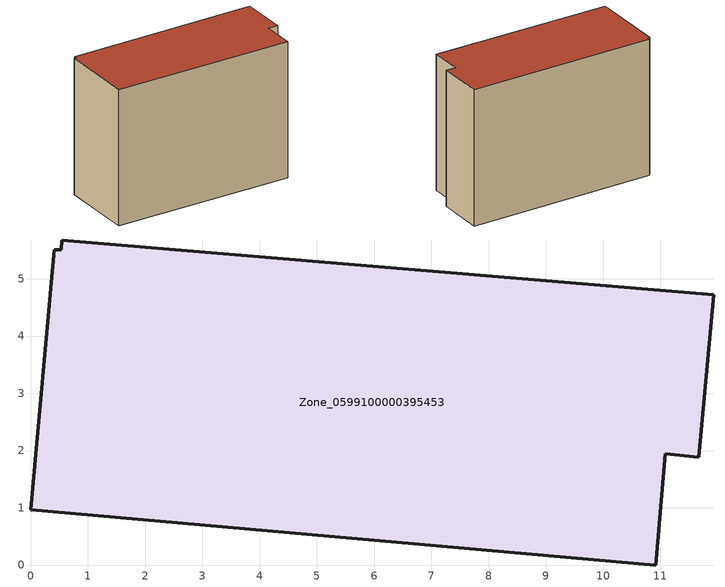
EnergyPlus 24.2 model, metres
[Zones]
Zone_0599100000395453
 floor ground (C_G): 11.09,1.94 10.92,0 0,0.97 0.41,5.51 0.54,5.5 0.55,5.68 11.94,4.72 11.68,1.89 z0
 wall outside (C_F): 0.41,5.51 0,0.97 10.92,0 11.09,1.94 11.68,1.89 11.94,4.72 0.55,5.68 0.54,5.5 0.41,5.51 z0:8.36
 roof outside (C_R): 0.55,5.68 0.54,5.5 0.41,5.51 0,0.97 10.92,0 11.09,1.94 11.68,1.89 11.94,4.72 z8.36
[BUILDING]
Pand.0599100000395453: North Axis=0; Terrain=City; Loads Convergence Tolerance Value=0.04; Temperature Convergence Tolerance Value=0.4; Solar Distribution=FullExterior; Maximum Number of Warmup Days=25; Minimum Number of Warmup Days=1
[Site:Location]
Rotterdam.The.Hague.AP_ZH_NLD Design_Conditions: Latitude=51.96; Longitude=4.45; Time Zone=1; Elevation=-4.5
[SITE:GROUNDTEMPERATURE:BUILDINGSURFACE]
18, 18, 18, 18, 18, 18, 18, 18, 18, 18, 18, 18
[MATERIAL] Thermal Absorptance=0.9; Solar Absorptance=0.7; Visible Absorptance=0.7
Name | Roughness | Thickness | Conductivity | Density | Specific Heat
G.TI.1992-2005 | MediumSmooth | 0.15 | 0.06 | 540 | 1210
F.TI.1992-2005 | Rough | 0.3 | 0.12 | 1920 | 840
R.TI.1992-2005 | MediumRough | 0.2 | 0.08 | 1500 | 1000
[CONSTRUCTION]
C_G: G.TI.1992-2005
C_F: F.TI.1992-2005
C_R: R.TI.1992-2005
[ZONE]
Zone_0599100000395453: Type=1; Multiplier=1; Ceiling Height=Autocalculate; Volume=Autocalculate; Floor Area=autocalculate; Part of Total Floor Area=Yes
[ZONEINFILTRATION:DESIGNFLOWRATE]
Infil_Zone_0599100000395453: Zone or ZoneList or Space or SpaceList=Zone_0599100000395453; Schedule=AlwaysOn; Design Flow Rate Calculation Method=Flow/Area; Flow Rate per Floor Area=0.0015; Constant Term Coefficient=1; Temperature Term Coefficient=0; Velocity Term Coefficient=0; Velocity Squared Term Coefficient=0
[HVACTEMPLATE:ZONE:IDEALLOADSAIRSYSTEM]
Zone_0599100000395453: Maximum Heating Supply Air Temperature=50; Minimum Cooling Supply Air Temperature=13; Maximum Heating Supply Air Humidity Ratio=0.0156; Minimum Cooling Supply Air Humidity Ratio=0.0077; Heating Limit=NoLimit; Cooling Limit=NoLimit; Dehumidification Control Type=ConstantSensibleHeatRatio; Cooling Sensible Heat Ratio=0.7; Dehumidification Setpoint=60; Humidification Control Type=None; Humidification Setpoint=30; Outdoor Air Method=None; Outdoor Air Flow Rate per Person=0.00944; Outdoor Air Flow Rate per Zone Floor Area=0; Outdoor Air Flow Rate per Zone=0; Demand Controlled Ventilation Type=None; Outdoor Air Economizer Type=NoEconomizer; Heat Recovery Type=None; Sensible Heat Recovery Effectiveness=0.7; Latent Heat Recovery Effectiveness=0.65
[ZONECONTROL:THERMOSTAT]
ThermostatControl_Zone_0599100000395453: Zone or ZoneList=Zone_0599100000395453; Control Type Schedule=DualSetpointControlType; Control 1=Thermostat_Zone_0599100000395453; Temperature Difference Between Cutout And Setpoint=0
[THERMOSTATSETPOINT:DUALSETPOINT]
Thermostat_Zone_0599100000395453: Heating Setpoint Temperature Schedule=HeatingSetpoint_Zone_0599100000395453; Cooling Setpoint Temperature Schedule=CoolingSetpoint_Zone_0599100000395453
[SCHEDULE:COMPACT]
HeatingSetpoint_Zone_0599100000395453: Through: 12/31, For: AllDays, Until: 24:00, 21
CoolingSetpoint_Zone_0599100000395453: Through: 12/31, For: AllDays, Until: 24:00, 24
DualSetpointControlType: Through: 12/31, For: AllDays, Until: 24:00, 4
AlwaysOn: Through: 12/31, For: AllDays, Until: 24:00, 1
